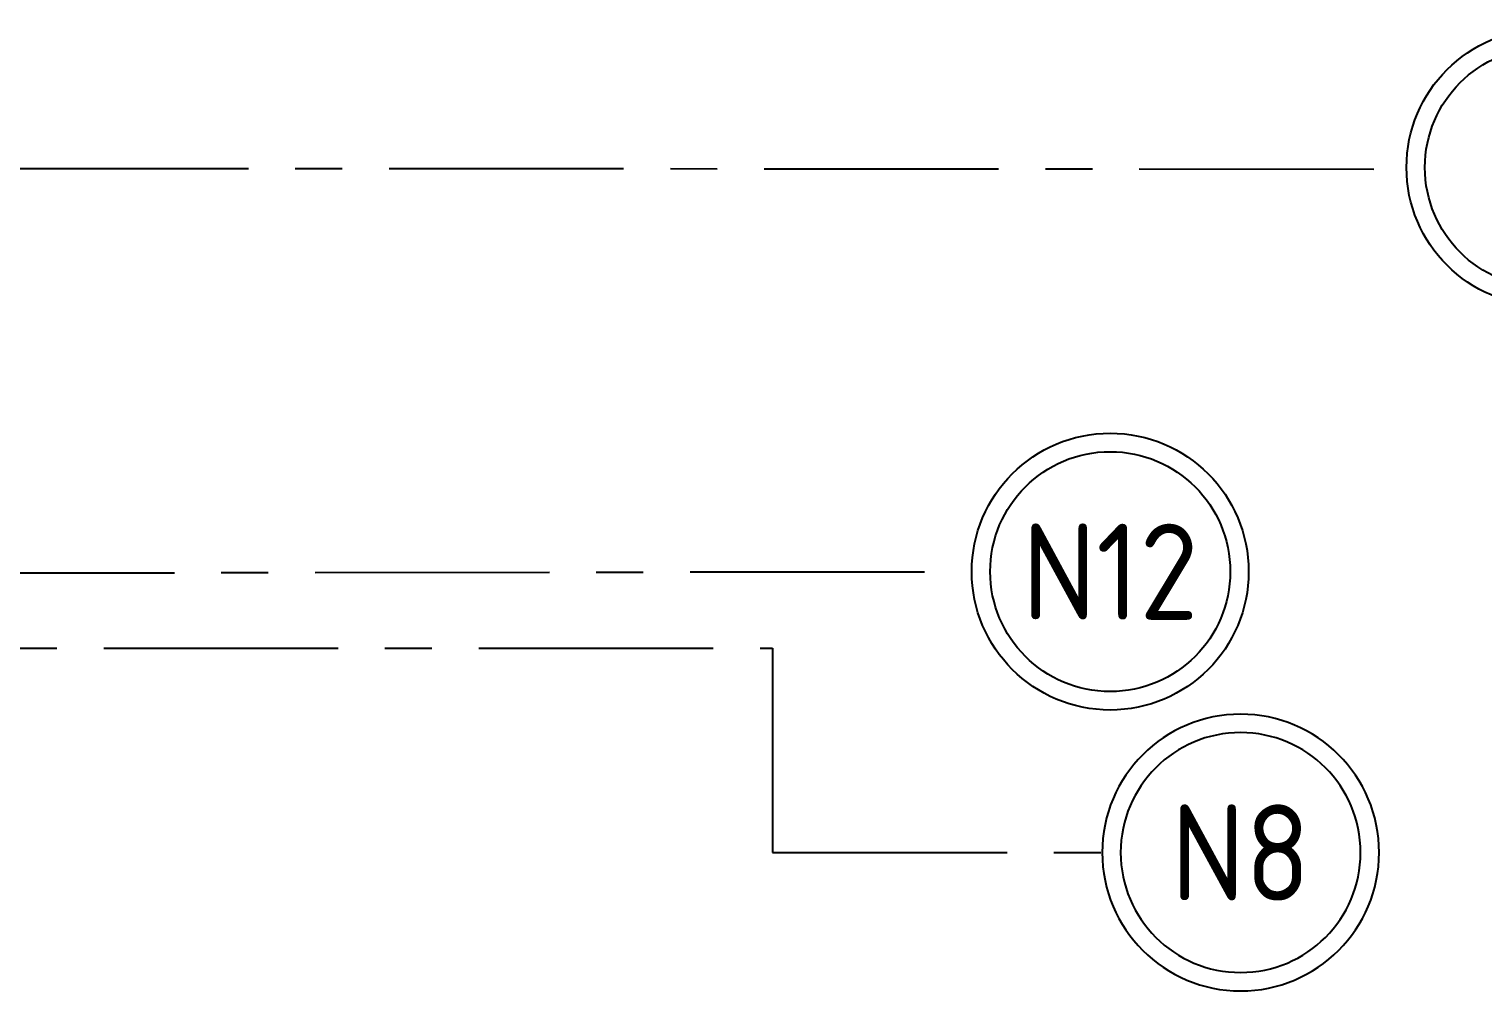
# Model space of a CAD drawing. Header units: inches. Extents: x 0 to 4731, y 0 to 1632.
# Drawn here: x 1277.6 to 1370.6, y 524.4 to 585.9 of the extents above; entities that cross this region are included whole.
import ezdxf
from ezdxf.enums import TextEntityAlignment as Align

# ---------------------------------------------------------------- set-up
doc = ezdxf.new("R2010")
doc.units = ezdxf.units.IN
doc.header["$LTSCALE"] = 48
doc.header["$MEASUREMENT"] = 0
doc.linetypes.add('CENTER', pattern=[2, 1.25, -0.25, 0.25, -0.25])
for name, color, linetype, lineweight in [('AM_4', 93, 'Continuous', 25), ('AM_5', 92, 'Continuous', 25), ('AM_6', 140, 'Continuous', 35), ('AM_7', 142, 'CENTER', 25)]:
    doc.layers.add(name, color=color, linetype=linetype, lineweight=lineweight)
doc.styles.add('XT07_0', font='isocp.shx', dxfattribs={"width": 0.9, "height": 7})

# ---------------------------------------------------------------- blocks, each defined once
blk = doc.blocks.new('XA16S')
at = {"layer": 'AM_4'}
for radius in [7.5, 6.5]:
    blk.add_circle((0, -7.5), radius, dxfattribs=at)
at = {"layer": 'AM_6', "style": 'XT07_0', "width": 0.9}
blk.add_attdef('?', text='', height=7, dxfattribs=at).set_placement((0, -7.5), align=Align.MIDDLE)

msp = doc.modelspace()

# ---------------------------------------------------------------- linework, layer by layer
at = {"layer": 'AM_7', "ltscale": 0.25}
for p, q in [((1228.585958, 577.045057), (1365.68649, 576.978808)), ((1199.84601, 551.027574), (1337.869685, 551.207956)), ((1258.324413, 546.319135), (1325.127655, 546.319135)), ((1325.127655, 546.319135), (1325.127655, 533.226545)), ((1325.127655, 533.226545), (1346.214902, 533.226545))]:
    msp.add_line(p, q, dxfattribs=at)

# ---------------------------------------------------------------- block references
at = {"layer": 'AM_5', "ltscale": 5}
ref = msp.add_blockref('XA16S', (1365.685927, 577.078675), dxfattribs=dict(at, xscale=1.181102362204724, yscale=1.181102362204724, zscale=1.181102362204724, rotation=90))
ref.add_attrib('?', 'N1', dxfattribs={"layer": 'AM_6', "height": 6.1515748, "style": 'XT07_0'}).set_placement((1374.544195, 577.078675), align=Align.MIDDLE)
ref = msp.add_blockref('XA16S', (1337.869685, 551.207956), dxfattribs=dict(at, xscale=1.181102362204724, yscale=1.181102362204724, zscale=1.181102362204724, rotation=90))
ref.add_attrib('?', 'N12', dxfattribs={"layer": 'AM_6', "height": 6.1515748, "style": 'XT07_0'}).set_placement((1346.727953, 551.207956), align=Align.MIDDLE)
ref = msp.add_blockref('XA16S', (1363.931438, 533.226545), dxfattribs=dict(at, xscale=-1.181102362204724, yscale=1.181102362204724, zscale=1.181102362204724, rotation=270))
ref.add_attrib('?', 'N8', dxfattribs={"layer": 'AM_6', "height": 6.1515748, "style": 'XT07_0'}).set_placement((1355.07317, 533.226545), align=Align.MIDDLE)

doc.saveas('drawing.dxf')
